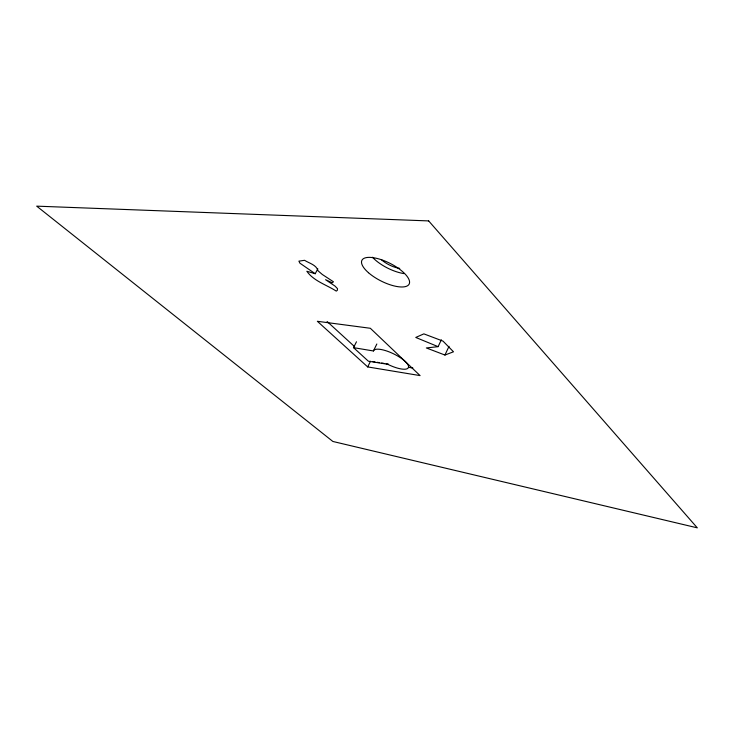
<?xml version="1.0" encoding="UTF-8"?>
<svg xmlns="http://www.w3.org/2000/svg" width="734" height="734" viewBox="0 0 734 734"><rect width="100%" height="100%" fill="white"/><g stroke="black" fill="none" stroke-linecap="round" stroke-linejoin="round"><path stroke-width="1.1" d="M441.354 339.796L438.115 346.659L426.344 347.944L444.942 355.045L449.034 346.301M356.467 341.778L353.54 347.65L373.413 350.971L376.836 344.007M367.706 366.927L420.077 375.597L370.349 328.281L317.363 321.29L367.706 366.927L370.505 361.22M315.225 273.727L299.903 263.176L298.903 261.139L304.573 260.313C309.225 263.304 316.437 264.827 318.033 270.8L322.336 274.498L333.438 281.773L332.346 282.783L325.575 279.718L335.025 286.095L337.521 288.673L337.346 290.279L336.291 291.114C326.575 284.838 313.693 281.076 306.849 271.259L315.225 273.727L317.813 268.8M444.942 355.045L453.493 351.797L443.006 341.117L423.857 333.869L415.756 337.447L438.115 346.659M372.734 361.578L374.964 361.935M377.193 362.293L379.423 362.651M381.652 363.009L383.882 363.367M386.112 363.725L388.341 364.082M408.407 367.294L412.866 368.009M353.54 347.65L368.367 361.192L387.754 364.303A19.387 5.991 25.9 0 0 408.361 367.706A19.387 5.991 25.9 0 0 393.277 353.678A19.387 5.991 25.9 0 0 373.413 350.971M327.098 321.483L354.65 346.705M404.085 273.608A26.314 10.184 26.7 0 1 372.459 257.221M399.736 268.396A16.68 6.459 26.7 0 1 381.588 259.9M428.674 220.916L36.7 206.153L332.878 441.464L697.3 527.847L428.674 220.916M368.486 272.718A26.433 9.891 26.7 0 0 408.728 284.728A26.433 9.891 26.7 0 0 379.414 259.093A26.433 9.891 26.7 0 0 368.486 272.718"/></g></svg>
